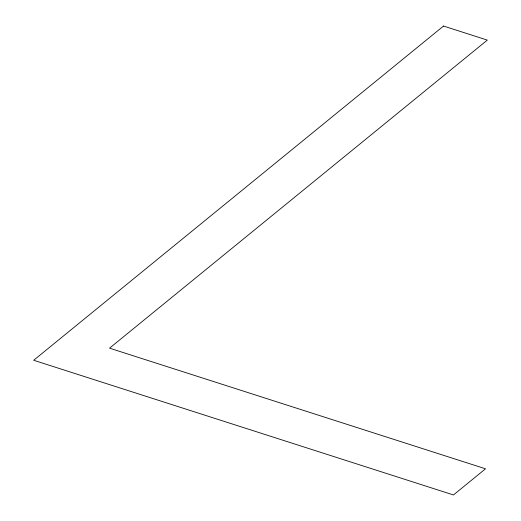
<?xml version="1.0" encoding="UTF-8"?>
<svg xmlns="http://www.w3.org/2000/svg" width="521" height="521" viewBox="0 0 521 521"><rect width="100%" height="100%" fill="white"/><g stroke="black" fill="none" stroke-linecap="round" stroke-linejoin="round"><path stroke-width="0.78" d="M443.521 26.05L33.683 360.265L453.452 494.95L485.526 468.796L109.547 348.165L487.317 40.104L443.521 26.05"/></g></svg>
